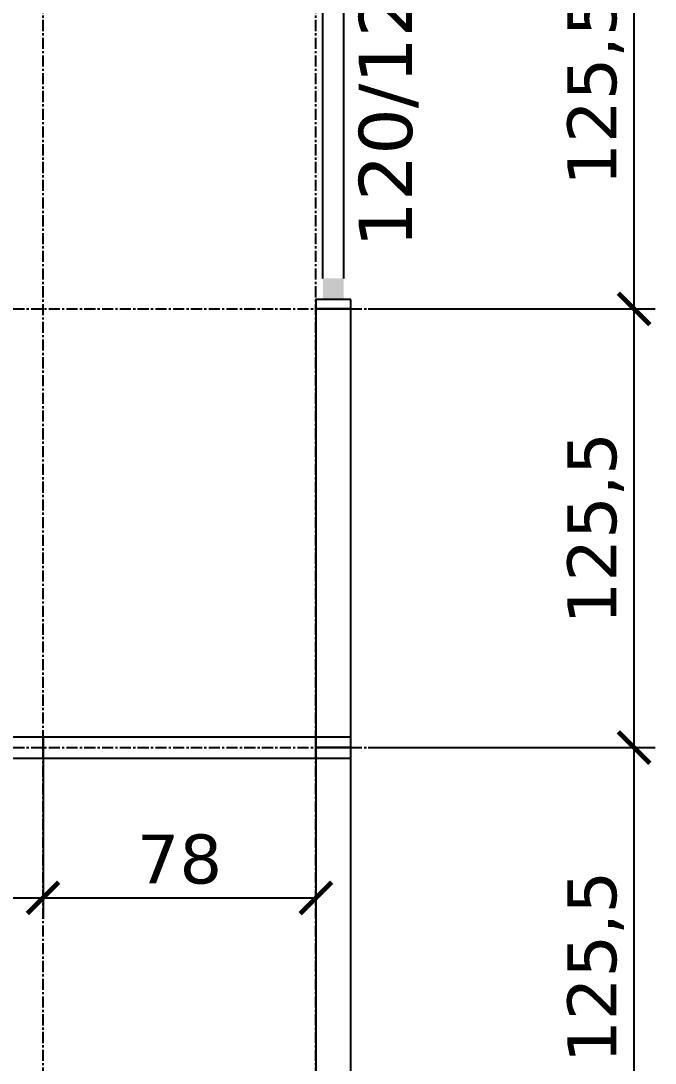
# Model space of a CAD drawing. Header units: centimetres. Extents: x -135 to 3640, y -1234 to 1338.
# Drawn here: x 505.7 to 687, y 528.2 to 826.4 of the extents above; entities that cross this region are included whole.
import ezdxf

# ---------------------------------------------------------------- set-up
doc = ezdxf.new("R2010")
doc.units = ezdxf.units.CM
doc.linetypes.add('CENTER', pattern=[5.08, 3.175, -0.635, 0.635, -0.635])
for name, color, linetype in [('AKS', 4, 'CENTER'), ('DIS_DUVAR_100', 30, 'Continuous'), ('DIS_UCLU_H_100', 3, 'Continuous'), ('IC_DUVAR_60', 30, 'Continuous'), ('OLCULER', 7, 'Continuous'), ('OZEL_PANEL_OLCU_CM', 3, 'Continuous'), ('PENCERE', 10, 'Continuous')]:
    doc.layers.add(name, color=color, linetype=linetype)
doc.styles.add('PORTMAN', font='DejaVuSans.ttf')
doc.styles.get("Standard").update_dxf_attribs({"font": 'DejaVuSans.ttf'})
doc.dimstyles.new('PORTMAN', dxfattribs={"dimtxt": 14, "dimasz": 9, "dimexe": 6, "dimexo": 5, "dimgap": 4, "dimtad": 1, "dimtxsty": 'PORTMAN', "dimblk": 'ARCHTICK', "dimcen": 2.5, "dimazin": 3, "dimtfac": 0.5, "dimtmove": 2, "dimatfit": 3})

# ---------------------------------------------------------------- blocks, each defined once
blk = doc.blocks.new('BOM_I07_1225p0_IC_DOLU')
blk.add_lwpolyline([(0, 0), (6, 0), (6, 122.5), (0, 122.5)], close=True)
blk = doc.blocks.new('BOM_I12_780p0_IC_DOLU')
blk.add_lwpolyline([(0, 0), (6, 0), (6, 78), (0, 78)], close=True)
blk = doc.blocks.new('BOM_D01_1255p0_DIS_DOLU')
blk.add_lwpolyline([(0, 0), (10, 0), (10, 125.5), (0, 125.5)], close=True)
blk = doc.blocks.new('kaynak-pencere-120120')
at = {"layer": 'PENCERE', "color": 1}
for p, q in [((53387.01, 8192.86), (53397.01, 8192.86)), ((53389.01, 8186.86), (53389.01, 8078.86)), ((53395.01, 8186.86), (53395.01, 8078.86)), ((53387.01, 8072.86), (53397.01, 8072.86))]:
    blk.add_line(p, q, dxfattribs=at)
for points in [[(53389.01, 8192.86), (53389.01, 8186.86), (53395.01, 8192.86), (53395.01, 8186.86)], [(53389.01, 8072.86), (53389.01, 8078.86), (53395.01, 8072.86), (53395.01, 8078.86)]]:
    blk.add_solid(points, dxfattribs=at)
at = {"layer": 'PENCERE', "color": 0, "lineweight": 25}
blk.add_text('120/120', height=15.217, rotation=270, dxfattribs=at).set_placement((53369.52, 8178.03))
blk = doc.blocks.new('BOM_P01_PENCERE_1200x1200')
at = {"layer": 'PENCERE'}
blk.add_blockref('kaynak-pencere-120120', (0, 0), dxfattribs=at)
blk = doc.blocks.new('BOM_D02_1255p0_DIS_P01')
for points in [[(0, 122.75), (10, 122.75), (10, 125.5), (0, 125.5)], [(0, 0), (10, 0), (10, 2.75), (0, 2.75)]]:
    blk.add_lwpolyline(points, close=True)
at = {"layer": 'PENCERE'}
blk.add_blockref('BOM_P01_PENCERE_1200x1200', (-53387.006, -8070.111), dxfattribs=at)
blk = doc.blocks.new('BOM_B05_UCLU_H_DIS_100x60')
blk.add_lwpolyline([(-5, -3), (5, -3), (5, 3), (-5, 3)], close=True)
blk = doc.blocks.new('_ARCHTICK')
at = {"color": 0, "linetype": 'BYBLOCK', "const_width": 0.15}
blk.add_lwpolyline([(-0.5, -0.5), (0.5, 0.5)], dxfattribs=at)

msp = doc.modelspace()

# ---------------------------------------------------------------- linework, layer by layer
at = {"layer": 'AKS'}
for p, q in [((512, -35), (512, 1041)), ((590, -35), (590, 1041)), ((-35, 744), (635, 744)), ((-35, 618.5), (635, 618.5))]:
    msp.add_line(p, q, dxfattribs=at)

# ---------------------------------------------------------------- block references
at = {"layer": 'DIS_DUVAR_100', "rotation": 180}
msp.add_blockref('BOM_D02_1255p0_DIS_P01', (600, 869.5), dxfattribs=at)
at = {"layer": 'DIS_DUVAR_100'}
for p in [(590, 618.5), (590, 493)]:
    msp.add_blockref('BOM_D01_1255p0_DIS_DOLU', p, dxfattribs=at)
at = {"layer": 'DIS_UCLU_H_100', "rotation": 180}
msp.add_blockref('BOM_B05_UCLU_H_DIS_100x60', (595, 618.5), dxfattribs=at)
at = {"layer": 'IC_DUVAR_60', "rotation": 270}
for name, p in [('BOM_I07_1225p0_IC_DOLU', (389.5, 621.5)), ('BOM_I12_780p0_IC_DOLU', (512, 621.5))]:
    msp.add_blockref(name, p, dxfattribs=at)

# ---------------------------------------------------------------- dimensions: what is measured, and where the dimension line sits
at = {"layer": 'OLCULER'}
for base, p1, p2 in [((681, 744), (600, 744), (600, 869.5)), ((681, 618.5), (600, 618.5), (600, 744)), ((681, 493), (600, 493), (600, 618.5))]:
    msp.add_linear_dim(base=base, p1=p1, p2=p2, angle=90, dimstyle='PORTMAN', override={"dimtxt": 14, "dimasz": 9, "dimexe": 6, "dimexo": 5, "dimdec": 2, "dimzin": 8, "dimdsep": 44}, dxfattribs=at).render()
at = {"layer": 'OZEL_PANEL_OLCU_CM'}
for base, p1, p2 in [((389.5, 575.5), (389.5, 621.5), (512, 621.5)), ((512, 575.5), (512, 621.5), (590, 621.5))]:
    msp.add_linear_dim(base=base, p1=p1, p2=p2, dimstyle='PORTMAN', override={"dimtxt": 14, "dimasz": 9, "dimexe": 6, "dimexo": 5, "dimdec": 2, "dimzin": 8, "dimdsep": 44}, dxfattribs=at).render()

doc.saveas('drawing.dxf')
